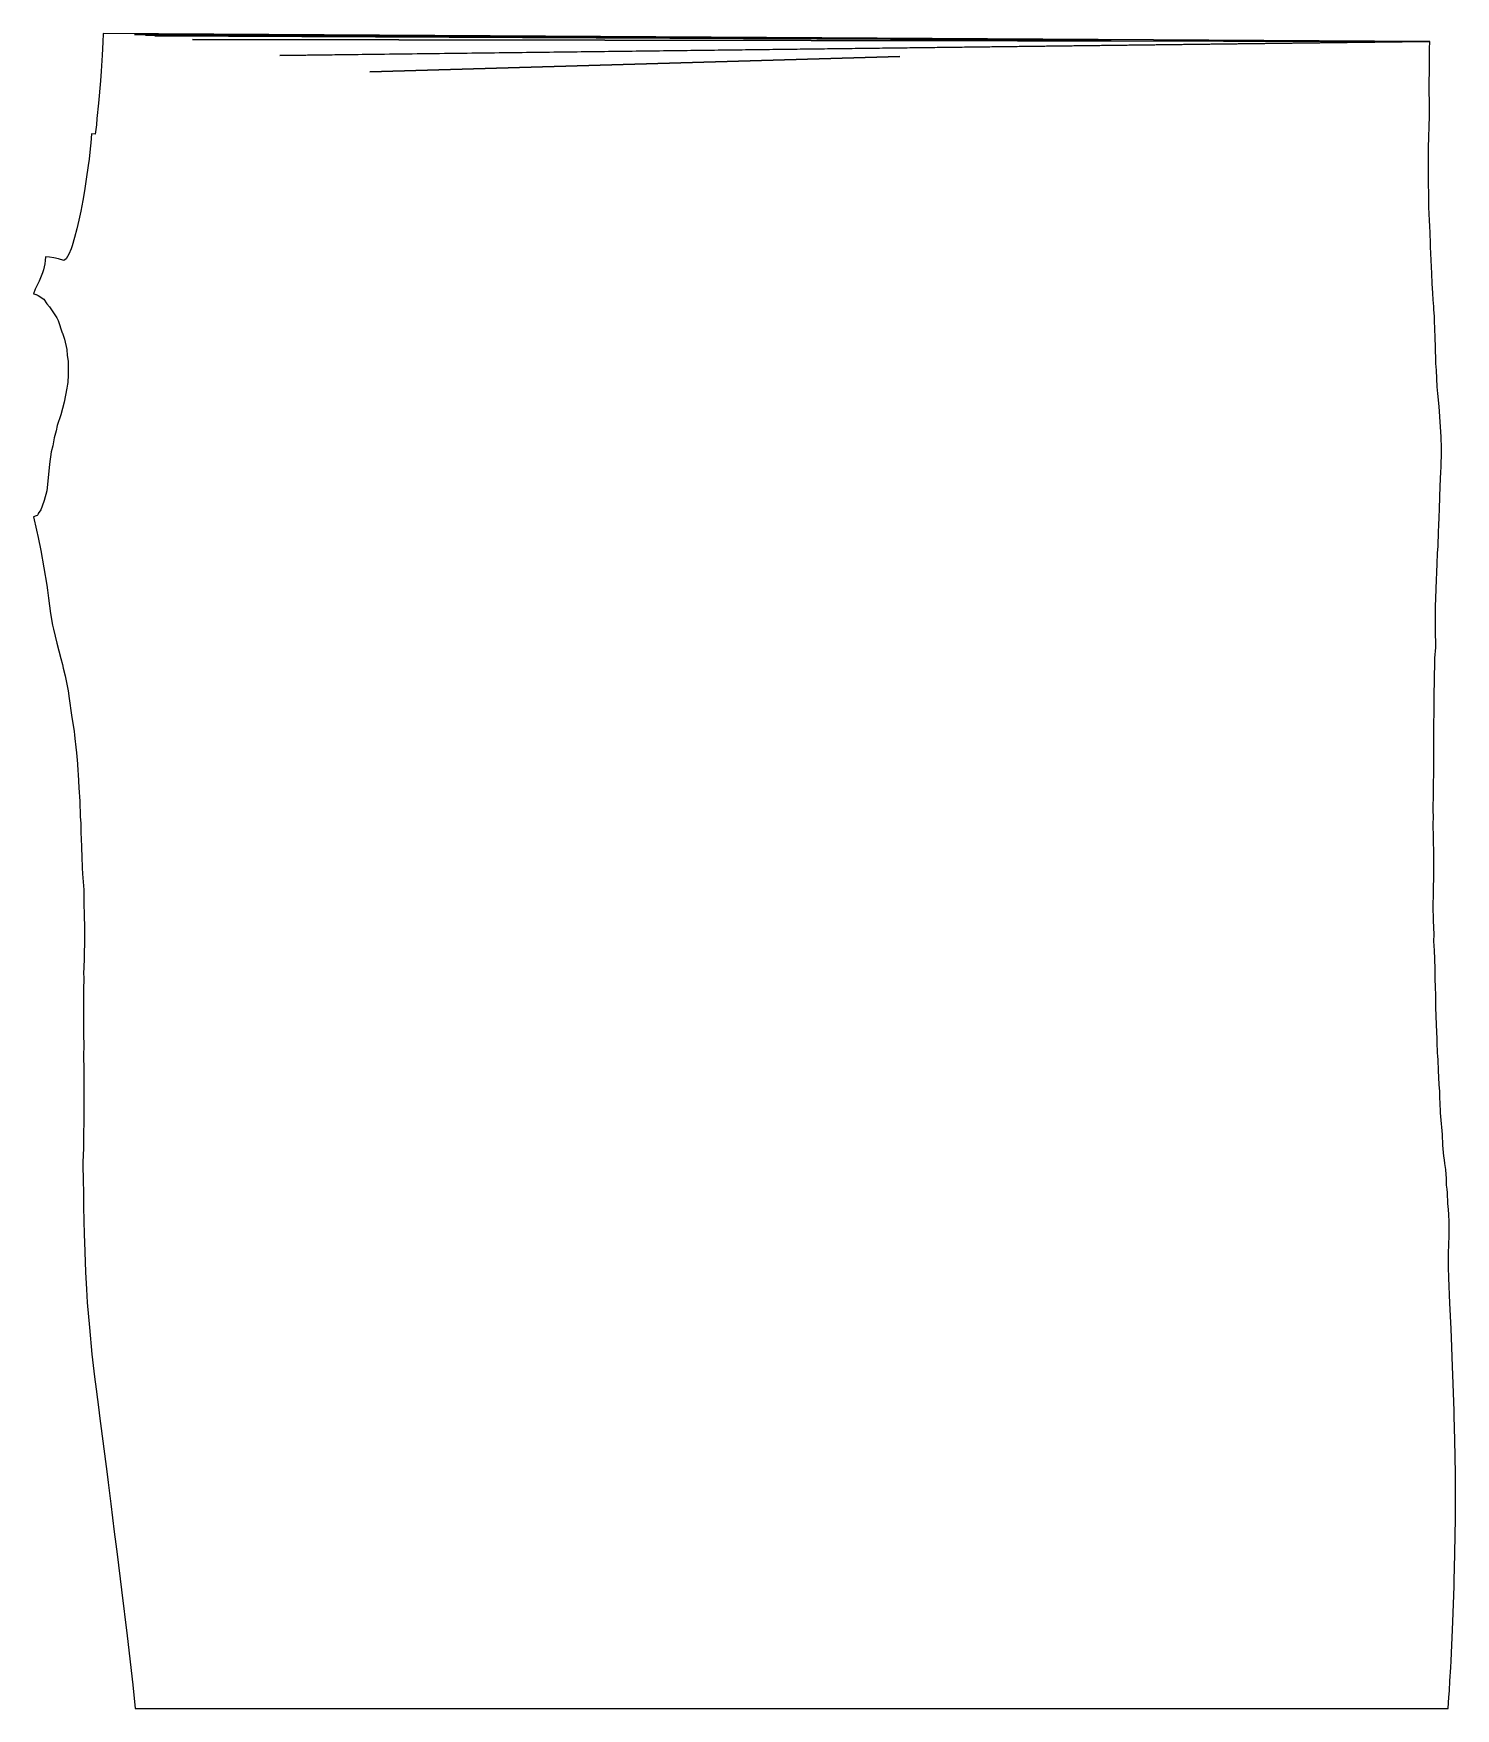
# Model space of a CAD drawing. Extents: x 3 to 159, y 0 to 184.
import ezdxf

# ---------------------------------------------------------------- set-up
doc = ezdxf.new("R2010")
doc.units = 0
doc.layers.add('6_18000', color=7, linetype='CONTINUOUS')

msp = doc.modelspace()

# ---------------------------------------------------------------- linework, layer by layer
at = {"layer": '6_18000', "color": 5}
for points in [[(9.787, 35.12), (10.068, 32.856), (10.166, 32.196), (10.999, 25.768), (11.108, 24.854), (11.188, 24.292), (11.412, 22.511), (11.782, 19.442), (11.96, 18.096), (12.092, 16.972), (12.585, 13.051), (13.189, 8.007), (13.806, 2.61), (14.092, 0.006), (158.53401, 0.006), (158.606, 1.238), (158.658, 1.952), (158.716, 3.05), (158.80801, 4.498), (158.83601, 5.244), (159.04001, 9.538), (159.17001, 13.46), (159.186, 14.222), (159.22601, 15.354), (159.28401, 18.973), (159.326, 20.961), (159.33, 23.074), (159.31401, 25.824), (159.263, 29.54), (159.19, 32.174), (159.166, 32.741), (159.11501, 34.73), (158.98001, 38.652), (158.93001, 39.772), (158.856, 41.768), (158.714, 44.576), (158.59601, 47.362), (158.55602, 48.548), (158.55801, 50.096), (158.62201, 51.998), (158.62801, 52.625), (158.62201, 53.548), (158.59601, 54.336), (158.561, 54.886), (158.50401, 55.544), (158.45601, 56.73), (158.408, 57.14), (158.33, 57.562), (158.33, 58.334), (158.31601, 58.728), (158.259, 59.277), (158.17401, 59.948), (158.104, 60.364), (158.048, 60.772), (158.022, 61.168), (157.97801, 61.572), (157.94801, 61.968), (157.90001, 63.14), (157.84401, 63.932), (157.798, 64.334), (157.692, 65.522), (157.65201, 66.686), (157.61601, 67.084), (157.62201, 67.46201), (157.60001, 67.854), (157.53801, 68.64001), (157.45801, 70.19601), (157.42001, 71.35201), (157.37801, 71.746), (157.354, 72.134), (157.34601, 72.51801), (157.32401, 72.90401), (157.3, 73.674), (157.22801, 75.216), (157.18401, 77.132), (157.158, 77.51801), (157.17801, 78.397), (157.14401, 79.426), (157.09401, 80.19601), (157.10201, 81.332), (157.06201, 82.48), (157.01701, 83.368), (156.95201, 84.396), (156.968, 85.152), (156.92401, 86.676), (156.90001, 87.05601), (156.87001, 87.938), (156.86601, 88.578), (156.908, 89.33401), (156.90201, 90.47201), (156.94, 91.228), (156.944, 92.106), (156.93401, 92.746), (156.93301, 93.86401), (156.90201, 95.78201), (156.86601, 97.298), (156.90601, 98.05801), (156.89001, 98.816), (156.90201, 100.71201), (156.912, 101.592), (156.94601, 102.992), (156.95201, 104.132), (156.944, 104.89001), (156.95201, 105.27), (156.96301, 108.049), (156.996, 109.83201), (156.98801, 111.092), (156.994, 111.732), (157.024, 112.86101), (157.048, 115.54401), (157.15001, 116.714), (157.16801, 117.09601), (157.16801, 117.478), (157.14001, 117.97401), (157.11801, 118.604), (157.134, 119.75201), (157.13, 120.51201), (157.14201, 121.27601), (157.18001, 122.05201), (157.20001, 123.2), (157.298, 125.90401), (157.35001, 127.06801), (157.41801, 127.85801), (157.42601, 128.244), (157.472, 129.028), (157.468, 129.408), (157.51201, 130.192), (157.522, 130.96201), (157.565, 131.99901), (157.62801, 134.45401), (157.72601, 136.03801), (157.73801, 136.55701), (157.76601, 137.21001), (157.804, 137.612), (157.80602, 138.632), (157.746, 139.882), (157.664, 140.98401), (157.54401, 143.21001), (157.39001, 144.64201), (157.326, 145.36401), (157.22801, 147.20401), (157.18201, 147.936), (157.17601, 148.31201), (157.08, 150.908), (157.07001, 151.66), (157.00201, 152.75201), (157.00801, 153.134), (156.994, 153.50401), (156.96001, 153.858), (156.95601, 154.23401), (156.884, 154.94), (156.85001, 155.67201), (156.78001, 156.75401), (156.744, 157.86201), (156.65401, 159.29601), (156.59401, 160.76401), (156.58601, 161.136), (156.52701, 162.33), (156.50201, 163.063), (156.47, 163.67601), (156.412, 165.134), (156.382, 166.61401), (156.34201, 167.70601), (156.35101, 168.58101), (156.34401, 169.59201), (156.37201, 171.88), (156.40201, 172.66), (156.42001, 174.188), (156.45401, 174.97801), (156.46201, 175.36401), (156.46001, 176.86801), (156.44901, 177.72401), (156.451, 181.27101), (156.48201, 182.17401), (156.47601, 182.54401), (156.49001, 183.37401), (10.57, 184.246), (10.516, 183.30801), (10.458, 181.858), (10.326, 180.11201), (10.264, 179.03601), (10.056, 176.60001), (9.868, 174.89401), (9.812, 174.188), (9.694, 173.16602), (9.282, 173.20401), (9.211, 172.21701), (9.146, 171.565), (9.004, 170.41), (8.904, 169.73801), (8.703, 168.23901), (8.497, 166.942), (8.318, 165.884), (8.094, 164.70601), (7.886, 163.73001), (7.652, 162.76801), (7.406, 161.81201), (7.132, 160.87401), (7.024, 160.57001), (6.788, 159.98601), (6.652, 159.71001), (6.476, 159.46201), (6.248, 159.26401), (5.648, 159.44801), (5.13, 159.56001), (4.658, 159.62801), (4.216, 159.67001), (4.192, 159.28201), (4.144, 158.91801), (4.076, 158.57001), (3.988, 158.23601), (3.88, 157.92001), (3.661, 157.369), (3.5, 157.00801), (3.212, 156.42401), (3.082, 156.11801), (2.896, 155.61), (3.025, 155.57501), (3.14, 155.533), (3.19, 155.52501), (3.398, 155.44), (4.016, 155.00801), (4.368, 154.52301), (4.66, 154.18901), (5.455, 152.983), (5.614, 152.67801), (6.059, 151.33801), (6.09, 151.26901), (6.297, 150.617), (6.55, 149.498), (6.606, 148.82101), (6.705, 148.192), (6.698, 146.70601), (6.67, 145.871), (6.627, 145.686), (6.546, 145.22301), (6.253, 143.709), (5.884, 142.29901), (5.508, 141.12601), (5.382, 140.54601), (5.166, 139.77), (5.007, 138.89), (4.841, 138.24001), (4.667, 136.87801), (4.599, 136.11801), (4.345, 133.927), (4.066, 132.87001), (3.858, 132.27101), (3.696, 131.85901), (3.424, 131.444), (3.358, 131.319), (3.297, 131.24301), (3.177, 131.19901), (2.894, 131.06401), (3.24, 129.62801), (3.397, 128.79701), (3.692, 127.37401), (4.348, 123.575), (4.436, 122.99801), (4.542, 122.148), (4.776, 120.44801), (4.994, 119.16401), (5.084, 118.73401), (5.463, 117.204), (5.918, 115.492), (6.08, 114.844), (6.166, 114.426), (6.37, 113.58), (6.696, 111.926), (6.822, 111.11001), (7.085, 109.255), (7.354, 107.48601), (7.4, 107.08801), (7.432, 106.69401), (7.546, 105.75001), (7.634, 105.11001), (7.716, 104.32401), (7.744, 103.93201), (7.77, 103.15401), (7.792, 102.76401), (7.898, 101.28201), (7.992, 99.79601), (8.044, 98.11001), (8.086, 97.33601), (8.106, 96.18001), (8.134, 95.79601), (8.182, 94.64001), (8.204, 93.73501), (8.249, 92.467), (8.302, 91.81901), (8.416, 90.04), (8.428, 89.65601), (8.414, 88.888), (8.46, 86.97601), (8.496, 86.21201), (8.491, 84.93301), (8.454, 82.374), (8.4, 80.83), (8.416, 80.45), (8.418, 80.066), (8.392, 79.29401), (8.409, 77.261), (8.408, 76.998), (8.384, 76.222), (8.41, 75.464), (8.41, 73.93), (8.422, 73.164), (8.4, 71.622), (8.438, 70.484), (8.446, 68.956), (8.438, 67.41801), (8.419, 66.12801), (8.378, 61.638), (8.334, 60.082), (8.336, 59.316), (8.362, 58.558), (8.36, 58.176), (8.382, 56.652), (8.402, 55.896), (8.402, 55.13), (8.424, 53.738), (8.476, 52.106), (8.492, 51.348), (8.62, 47.988), (8.716, 46.142), (8.808, 44.68), (9.043, 41.931), (9.322, 38.994), (9.614, 36.477), (9.787, 35.12)], [(120.912, 183.56001), (14.18, 184.12001), (14.014, 184.12801), (120.912, 183.56001)], [(15.214, 184.06201), (83.356, 183.73201), (15.214, 184.06201)], [(121.44, 183.524), (16.294, 183.97401), (16.236, 183.98201), (121.44, 183.524)], [(20.398, 183.58601), (156.49001, 183.37401), (20.398, 183.58601)], [(41.52, 181.96201), (156.49001, 183.37401), (30.022, 181.81201), (29.982, 181.82001), (41.52, 181.96201)], [(98.19601, 181.70001), (39.888, 180.026), (98.19601, 181.70001)]]:
    msp.add_lwpolyline(points, dxfattribs=at)

doc.saveas('drawing.dxf')
